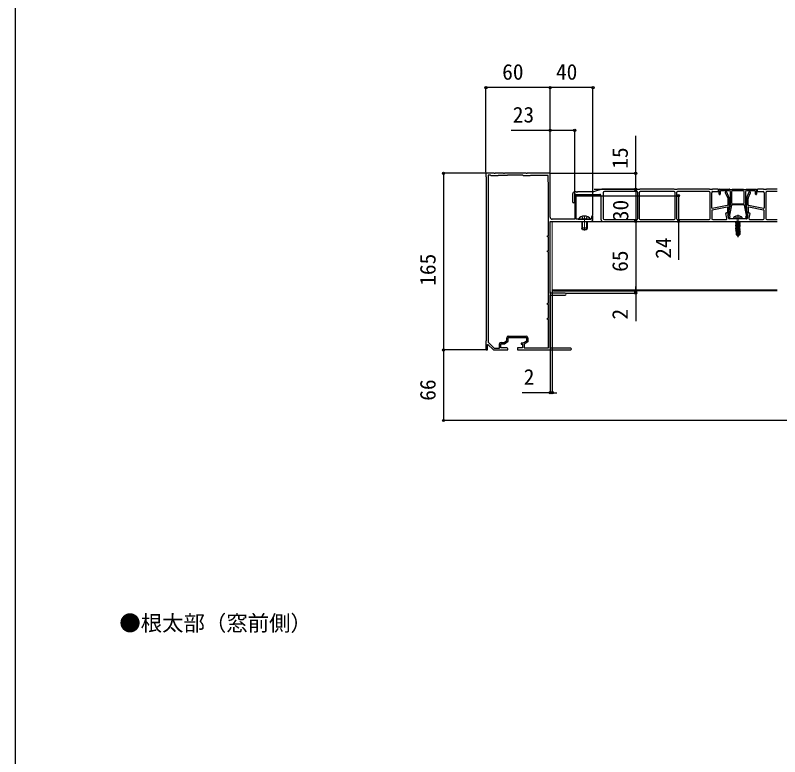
# Model space of a CAD drawing. Units: millimetres, scale not verified. Extents: x -875 to 875, y -1303 to 1295.
# Drawn here: x -875 to -160, y -610 to 83 of the extents above; entities that cross this region are included whole.
import ezdxf
from ezdxf.enums import TextEntityAlignment as Align

# ---------------------------------------------------------------- set-up
doc = ezdxf.new("R2010")
doc.units = ezdxf.units.MM
doc.header["$LTSCALE"] = 8
for name, color, linetype in [('0-1_USER1', 3, 'Continuous'), ('0-2_YKK_11', 7, 'Continuous'), ('0-4_YKK_13', 4, 'Continuous'), ('0-5_YKK_D', 6, 'Continuous'), ('0-6_YKK_ZWAK', 7, 'Continuous')]:
    doc.layers.add(name, color=color, linetype=linetype)
doc.layers.add('0-3_YKK_12', color=2, linetype='Continuous', lineweight=18)
doc.styles.add('ＭＳ ゴシック', font='')
doc.styles.get('ＭＳ ゴシック').set_extended_font_data('MS Gothic')

msp = doc.modelspace()

# ---------------------------------------------------------------- linework, layer by layer
at = {"layer": '0-2_YKK_11'}
for p, q in [((-334.995, -107.941), (-334.995, -105.541)), ((-414.095, -217.141), (-397.395, -217.141))]:
    msp.add_line(p, q, dxfattribs=at)
for points in [[(-374.995, -105.941), (-374.995, -64.941), (-396.537, -64.941), (-396.72, -65.061), (-397.27, -65.061), (-397.453, -64.941), (-417.537, -64.941), (-417.72, -65.061), (-418.27, -65.061), (-418.453, -64.941), (-426.537, -64.941), (-426.72, -65.061), (-427.27, -65.061), (-427.453, -64.941), (-434.995, -64.941), (-434.995, -67.941), (-434.695, -68.241)], [(-434.695, -68.241), (-434.695, -221.641), (-434.995, -221.941), (-434.995, -229.941), (-433.495, -229.941), (-433.495, -225.041), (-433.127, -224.887), (-427.995, -229.941), (-414.495, -229.941), (-414.495, -228.941)], [(-433.095, -66.741), (-433.095, -222.813), (-427.381, -228.441), (-422.395, -228.441), (-422.395, -224.441)], [(-395.895, -218.641), (-395.895, -222.495), (-399.395, -224.495), (-399.395, -227.941), (-376.495, -227.941), (-376.495, -201.441), (-377.495, -201.441), (-377.495, -200.441), (-376.495, -200.441), (-376.495, -187.441), (-377.495, -187.441), (-377.495, -186.441), (-376.495, -186.441), (-376.495, -138.441), (-377.495, -138.441), (-377.495, -137.441), (-376.495, -137.441), (-376.495, -124.441), (-377.495, -124.441), (-377.495, -123.441), (-376.495, -123.441), (-376.495, -73.441), (-376.995, -72.941), (-376.995, -66.941), (-393.495, -66.941), (-393.995, -67.441), (-399.995, -67.441), (-400.695, -66.741), (-414.795, -66.741), (-414.995, -66.941), (-423.495, -66.941), (-423.995, -67.441), (-429.995, -67.441), (-430.695, -66.741), (-433.095, -66.741)], [(-351.995, -86.641), (-351.995, -107.941), (-372.995, -107.941)], [(-336.195, -105.541), (-336.195, -107.941), (-342.537, -107.941), (-342.72, -108.061), (-343.27, -108.061), (-343.453, -107.941), (-350.595, -107.941), (-350.595, -86.641)], [(-360.995, -176.941), (-374.995, -176.941), (-374.995, -131.399), (-375.115, -131.216), (-375.115, -130.666), (-374.995, -130.483), (-374.995, -109.941), (-336.995, -109.941)], [(-355.795, -228.341), (-374.995, -228.341), (-374.995, -194.399), (-375.115, -194.216), (-375.115, -193.666), (-374.995, -193.483), (-374.995, -178.941), (-360.995, -178.941)], [(-415.495, -227.941), (-421.095, -227.941), (-421.095, -224.241), (-417.595, -224.241), (-414.295, -221.741), (-414.295, -218.441), (-397.195, -218.441), (-397.195, -221.741), (-400.52, -223.641), (-402.195, -223.641), (-402.195, -224.541), (-400.695, -224.541), (-400.695, -227.941), (-405.495, -227.941), (-405.495, -229.941), (-379.453, -229.941), (-379.27, -229.821), (-378.72, -229.821), (-378.537, -229.941), (-362.453, -229.941), (-362.27, -229.821), (-361.72, -229.821), (-361.537, -229.941), (-355.795, -229.941)], [(-420.895, -222.941), (-418.032, -222.941), (-415.595, -221.095), (-415.595, -218.641)]]:
    msp.add_lwpolyline(points, dxfattribs=at)
for centre, radius, start, end in [((-351.295, -86.641), 0.7, 90.00001, 179.99999), ((-351.295, -86.641), 0.7, 0.00001, 89.99999), ((-372.995, -105.941), 2, 180.00001, 269.99999), ((-335.595, -105.541), 0.6, 90.00001, 179.99999), ((-335.595, -105.541), 0.6, 0.00001, 89.99999), ((-336.995, -107.941), 2, 270.00001, 359.99999), ((-360.995, -177.941), 1, 0.00001, 89.99999), ((-360.995, -177.941), 1, 270.00001, 359.99999), ((-414.095, -218.641), 1.5, 90.00001, 179.99999), ((-397.395, -218.641), 1.5, 0.00001, 89.99999), ((-420.895, -224.441), 1.5, 90.00001, 179.99999), ((-415.495, -228.941), 1, 0.00001, 89.99999), ((-355.795, -229.141), 0.8, 0.00001, 89.99999), ((-355.795, -229.141), 0.8, 270.00001, 359.99999)]:
    msp.add_arc(centre, radius, start, end, dxfattribs=at)
at = {"layer": '0-3_YKK_12'}
for p, q in [((-342.995, -104.441), (-342.995, -118.441)), ((-372.995, -174.941), (-372.995, -109.941)), ((-162.895, -109.941), (-372.995, -109.941)), ((-162.895, -173.741), (-372.995, -173.741)), ((-162.895, -174.941), (-372.995, -174.941))]:
    msp.add_line(p, q, dxfattribs=at)
at = {"layer": '0-4_YKK_13'}
for p, q in [((-353.995, -84.441), (-353.995, -91.441)), ((-350.515, -82.441), (-351.995, -82.441)), ((-351.995, -91.441), (-351.995, -85.641)), ((-350.995, -84.641), (-328.495, -84.641)), ((-334.571, -82.441), (-349.476, -82.441)), ((-326.568, -79.964), (-334.422, -82.418)), ((-327.495, -85.641), (-327.495, -107.941)), ((-294.069, -79.941), (-326.419, -79.941)), ((-325.295, -83.141), (-325.295, -107.141)), ((-294.095, -82.141), (-324.295, -82.141)), ((-293.565, -80.07), (-293.925, -79.962)), ((-291.569, -80.091), (-293.422, -80.091)), ((-293.095, -107.141), (-293.095, -83.141)), ((-291.895, -83.141), (-291.895, -107.141)), ((-291.065, -79.962), (-291.425, -80.07)), ((-259.069, -79.941), (-290.922, -79.941)), ((-259.095, -82.141), (-290.895, -82.141)), ((-258.565, -80.07), (-258.925, -79.962)), ((-256.569, -80.091), (-258.422, -80.091)), ((-258.095, -107.141), (-258.095, -83.141)), ((-256.895, -83.141), (-256.895, -107.141)), ((-256.065, -79.962), (-256.425, -80.07)), ((-226.319, -79.941), (-255.922, -79.941)), ((-226.495, -82.141), (-255.895, -82.141)), ((-225.815, -80.07), (-226.175, -79.962)), ((-223.819, -80.091), (-225.672, -80.091)), ((-225.495, -107.141), (-225.495, -83.141)), ((-223.995, -97.331), (-223.995, -83.141)), ((-223.315, -79.962), (-223.675, -80.07)), ((-217.995, -79.941), (-223.172, -79.941)), ((-222.995, -82.141), (-217.995, -82.141)), ((-217.495, -81.641), (-217.495, -80.441)), ((-216.995, -84.441), (-216.995, -80.441)), ((-216.495, -79.941), (-207.569, -79.941)), ((-215.995, -81.741), (-215.995, -84.441)), ((-207.495, -81.441), (-215.695, -81.441)), ((-211.321, -83.148), (-209.04, -88.167)), ((-210.317, -82.441), (-210.866, -82.441)), ((-207.54, -87.842), (-209.862, -82.734)), ((-207.425, -79.962), (-207.065, -80.07)), ((-206.922, -80.091), (-205.069, -80.091)), ((-206.495, -94.411), (-206.495, -82.441)), ((-205.495, -82.441), (-205.495, -92.441)), ((-204.925, -80.07), (-204.565, -79.962)), ((-204.422, -79.941), (-194.569, -79.941)), ((-194.425, -79.962), (-194.065, -80.07)), ((-193.922, -80.091), (-192.069, -80.091)), ((-193.495, -92.441), (-193.495, -82.441)), ((-192.495, -82.441), (-192.495, -94.411)), ((-191.925, -80.07), (-191.565, -79.962)), ((-183.295, -81.441), (-191.495, -81.441)), ((-189.128, -82.734), (-191.45, -87.853)), ((-191.422, -79.941), (-182.495, -79.941)), ((-189.95, -88.178), (-187.669, -83.147)), ((-188.124, -82.441), (-188.673, -82.441)), ((-182.995, -84.441), (-182.995, -81.741)), ((-181.995, -80.441), (-181.995, -84.441)), ((-181.495, -80.441), (-181.495, -81.641)), ((-175.819, -79.941), (-180.995, -79.941)), ((-180.995, -82.141), (-175.995, -82.141)), ((-175.315, -80.07), (-175.675, -79.962)), ((-173.319, -80.091), (-175.172, -80.091)), ((-174.995, -83.141), (-174.995, -97.331)), ((-173.495, -83.141), (-173.495, -107.141)), ((-172.815, -79.962), (-173.175, -80.07)), ((-162.895, -79.941), (-172.672, -79.941)), ((-162.895, -82.141), (-172.495, -82.141)), ((-208.995, -88.374), (-208.995, -94.531)), ((-207.495, -103.141), (-207.495, -88.049)), ((-191.495, -88.06), (-191.495, -103.141)), ((-189.995, -94.531), (-189.995, -88.384)), ((-223.995, -99.881), (-223.995, -107.141)), ((-209.593, -96.59), (-223.593, -99.39)), ((-209.397, -95.021), (-223.397, -97.821)), ((-208.995, -101.441), (-208.995, -97.081)), ((-208.259, -103.258), (-206.501, -94.47)), ((-205.524, -94.682), (-207.416, -104.143)), ((-193.761, -94.441), (-205.229, -94.441)), ((-204.495, -93.441), (-194.495, -93.441)), ((-191.575, -104.143), (-193.467, -94.682)), ((-192.489, -94.47), (-190.732, -103.258)), ((-189.995, -97.081), (-189.995, -101.441)), ((-175.593, -97.821), (-189.593, -95.021)), ((-175.397, -99.39), (-189.397, -96.59)), ((-174.995, -107.141), (-174.995, -99.881)), ((-345.495, -105.358), (-344.207, -107.941)), ((-340.495, -105.358), (-341.783, -107.941)), ((-209.711, -106.909), (-210.748, -102.557)), ((-210.261, -101.941), (-209.495, -101.941)), ((-208.087, -107.257), (-208.907, -103.81)), ((-208.615, -103.441), (-207.795, -103.441)), ((-207.876, -106.279), (-208.581, -103.83)), ((-207.41, -104.285), (-206.915, -106.002)), ((-203.495, -107.141), (-203.354, -106.338)), ((-195.495, -107.141), (-203.495, -107.141)), ((-203.495, -107.141), (-203.407, -107.641)), ((-199.495, -103.741), (-199.495, -124.641)), ((-195.495, -107.141), (-195.637, -106.338)), ((-195.495, -107.141), (-195.583, -107.641)), ((-192.076, -106.002), (-191.58, -104.285)), ((-191.195, -103.441), (-190.375, -103.441)), ((-190.409, -103.83), (-191.115, -106.279)), ((-190.083, -103.81), (-190.904, -107.257)), ((-189.495, -101.941), (-188.729, -101.941)), ((-188.243, -102.557), (-189.279, -106.909)), ((-348.895, -107.693), (-348.895, -107.941)), ((-337.095, -107.693), (-348.895, -107.693)), ((-348.895, -107.941), (-337.095, -107.941)), ((-345.495, -109.941), (-345.495, -116.241)), ((-345.062, -109.941), (-345.062, -117.161)), ((-340.928, -109.941), (-340.928, -117.161)), ((-340.495, -109.941), (-340.495, -116.241)), ((-337.095, -107.693), (-337.095, -107.941)), ((-325.495, -109.941), (-162.895, -109.941)), ((-324.295, -108.141), (-294.095, -108.141)), ((-290.895, -108.141), (-259.095, -108.141)), ((-255.895, -108.141), (-226.495, -108.141)), ((-222.995, -108.141), (-210.684, -108.141)), ((-200.015, -107.641), (-207.6, -107.641)), ((-195.583, -107.641), (-203.407, -107.641)), ((-201.595, -111.091), (-197.395, -110.391)), ((-197.395, -110.491), (-201.595, -111.191)), ((-201.595, -111.091), (-201.045, -110.773)), ((-201.595, -111.091), (-201.595, -111.191)), ((-201.595, -111.191), (-201.045, -111.508)), ((-201.595, -112.491), (-197.395, -111.791)), ((-197.395, -111.891), (-201.595, -112.591)), ((-201.595, -112.491), (-201.045, -112.173)), ((-201.595, -112.491), (-201.595, -112.591)), ((-201.595, -112.591), (-201.045, -112.908)), ((-201.595, -113.891), (-197.395, -113.191)), ((-197.395, -113.291), (-201.595, -113.991)), ((-201.595, -113.891), (-201.045, -113.573)), ((-201.595, -113.891), (-201.595, -113.991)), ((-201.595, -113.991), (-201.045, -114.308)), ((-201.335, -109.941), (-201.045, -110.108)), ((-200.303, -109.941), (-201.045, -110.108)), ((-197.945, -110.073), (-201.045, -110.773)), ((-201.045, -110.108), (-201.045, -110.773)), ((-197.945, -111.473), (-201.045, -112.173)), ((-201.045, -111.508), (-201.045, -112.173)), ((-197.945, -112.873), (-201.045, -113.573)), ((-201.045, -112.908), (-201.045, -113.573)), ((-197.945, -114.273), (-201.045, -114.973)), ((-201.045, -114.308), (-201.045, -114.973)), ((-191.39, -107.641), (-198.976, -107.641)), ((-197.945, -109.941), (-197.945, -110.073)), ((-197.395, -110.391), (-197.945, -110.073)), ((-197.945, -110.808), (-197.945, -111.473)), ((-197.395, -111.791), (-197.945, -111.473)), ((-197.945, -112.208), (-197.945, -112.873)), ((-197.395, -113.191), (-197.945, -112.873)), ((-197.945, -113.608), (-197.945, -114.273)), ((-197.395, -114.591), (-197.945, -114.273)), ((-197.395, -110.391), (-197.395, -110.491)), ((-197.395, -111.791), (-197.395, -111.891)), ((-197.395, -113.191), (-197.395, -113.291)), ((-188.306, -108.141), (-175.995, -108.141)), ((-172.495, -108.141), (-162.895, -108.141)), ((-340.495, -116.241), (-345.495, -116.241)), ((-344.695, -117.941), (-345.495, -116.241)), ((-341.295, -117.941), (-344.695, -117.941)), ((-340.495, -116.241), (-341.295, -117.941)), ((-201.595, -115.291), (-197.395, -114.591)), ((-197.395, -114.691), (-201.595, -115.391)), ((-201.595, -115.291), (-201.045, -114.973)), ((-201.595, -115.291), (-201.595, -115.391)), ((-201.595, -115.391), (-201.045, -115.708)), ((-201.595, -116.691), (-197.395, -115.991)), ((-197.395, -116.091), (-201.595, -116.791)), ((-201.595, -116.691), (-201.045, -116.373)), ((-201.595, -116.691), (-201.595, -116.791)), ((-201.595, -116.791), (-201.045, -117.108)), ((-201.595, -118.091), (-198.57, -117.587)), ((-198.597, -117.691), (-201.595, -118.191)), ((-201.595, -118.091), (-201.045, -117.773)), ((-201.595, -118.091), (-201.595, -118.191)), ((-201.595, -118.191), (-201.045, -118.508)), ((-201.195, -119.241), (-201.045, -119.173)), ((-201.195, -119.241), (-201.195, -122.091)), ((-198.919, -119.241), (-201.195, -119.241)), ((-200.238, -121.288), (-201.195, -122.091)), ((-197.945, -115.673), (-201.045, -116.373)), ((-201.045, -115.708), (-201.045, -116.373)), ((-197.945, -117.073), (-201.045, -117.773)), ((-201.045, -117.108), (-201.045, -117.773)), ((-198.655, -117.969), (-201.045, -118.508)), ((-201.045, -118.508), (-201.045, -119.173)), ((-198.8, -118.666), (-201.045, -119.173)), ((-198.86, -118.958), (-200.578, -119.241)), ((-198.586, -117.634), (-199.495, -122.019)), ((-198.163, -117.518), (-199.345, -123.217)), ((-198.915, -119.225), (-198.999, -119.241)), ((-198.163, -117.519), (-197.395, -117.391)), ((-197.395, -117.491), (-198.108, -117.61)), ((-197.945, -118.473), (-198.098, -118.508)), ((-198.095, -117.689), (-198.095, -121.967)), ((-197.495, -118.733), (-198.095, -118.832)), ((-197.495, -118.949), (-198.095, -119.065)), ((-197.795, -119.241), (-198.095, -119.241)), ((-197.945, -115.008), (-197.945, -115.673)), ((-197.395, -115.991), (-197.945, -115.673)), ((-197.945, -116.408), (-197.945, -117.073)), ((-197.395, -117.391), (-197.945, -117.073)), ((-197.945, -117.808), (-197.945, -118.473)), ((-197.495, -118.733), (-197.945, -118.473)), ((-197.495, -118.949), (-197.795, -119.122)), ((-197.795, -119.122), (-197.795, -122.091)), ((-197.495, -118.733), (-197.495, -118.949)), ((-197.395, -114.591), (-197.395, -114.691)), ((-197.395, -115.991), (-197.395, -116.091)), ((-197.395, -117.391), (-197.395, -117.491)), ((-199.645, -123.641), (-201.195, -122.091)), ((-199.495, -122.019), (-199.645, -123.641)), ((-199.645, -123.641), (-199.345, -123.641)), ((-199.495, -122.019), (-199.495, -123.641)), ((-198.095, -121.967), (-199.345, -123.217)), ((-199.345, -123.641), (-197.795, -122.091)), ((-199.345, -123.217), (-199.345, -123.641)), ((-197.795, -122.091), (-198.095, -121.967))]:
    msp.add_line(p, q, dxfattribs=at)
for points in [[(-194.495, -81.441), (-199.495, -81.441), (-204.495, -81.441)], [(-201.795, -105.161), (-200.64, -107.478), (-200.334, -107.641)], [(-197.195, -105.161), (-198.35, -107.478), (-198.657, -107.641)], [(-197.395, -110.491), (-197.945, -110.808), (-201.045, -111.508)], [(-197.395, -111.891), (-197.945, -112.208), (-201.045, -112.908)], [(-197.395, -113.291), (-197.945, -113.608), (-201.045, -114.308)], [(-197.395, -114.691), (-197.945, -115.008), (-201.045, -115.708)], [(-197.395, -116.091), (-197.945, -116.408), (-201.045, -117.108)], [(-199.495, -122.019), (-200.238, -121.288), (-200.395, -119.241)], [(-197.395, -117.491), (-197.945, -117.808), (-198.095, -117.842)]]:
    msp.add_lwpolyline(points, dxfattribs=at)
for centre, radius, start, end in [((-351.995, -84.441), 2, 90, 180), ((-350.995, -85.641), 1, 90, 180), ((-350.515, -82.741), 0.3, 30, 90), ((-349.995, -82.441), 0.3, 210, 330), ((-349.476, -82.741), 0.3, 90, 150), ((-334.571, -81.941), 0.5, 270, 287.35402), ((-328.495, -85.641), 1, 0, 90), ((-326.419, -80.441), 0.5, 90, 107.35402), ((-324.295, -83.141), 1, 90, 180), ((-294.095, -83.141), 1, 0, 90), ((-294.069, -80.441), 0.5, 73.30076, 90), ((-293.422, -79.591), 0.5, 253.30076, 270), ((-290.895, -83.141), 1, 90, 180), ((-291.569, -79.591), 0.5, 270, 286.69924), ((-290.922, -80.441), 0.5, 90, 106.69924), ((-259.095, -83.141), 1, 0, 90), ((-259.069, -80.441), 0.5, 73.30076, 90), ((-258.422, -79.591), 0.5, 253.30076, 270), ((-255.895, -83.141), 1, 90, 180), ((-256.569, -79.591), 0.5, 270, 286.69924), ((-255.922, -80.441), 0.5, 90, 106.69924), ((-226.495, -83.141), 1, 360, 90), ((-226.319, -80.441), 0.5, 73.30076, 90), ((-225.672, -79.591), 0.5, 253.30076, 270), ((-222.995, -83.141), 1, 90, 180), ((-223.819, -79.591), 0.5, 270, 286.69924), ((-223.172, -80.441), 0.5, 90, 106.69924), ((-217.995, -80.441), 0.5, 0, 90), ((-217.995, -81.641), 0.5, 270, 0), ((-216.495, -80.441), 0.5, 90, 180), ((-216.495, -84.441), 0.5, 180, 270), ((-216.495, -84.441), 0.5, 270, 0), ((-215.695, -81.741), 0.3, 90, 180), ((-210.866, -82.941), 0.5, 90, 204.44395), ((-210.317, -82.941), 0.5, 24.44395, 90), ((-207.569, -80.441), 0.5, 73.30076, 90), ((-207.495, -82.441), 1, 0, 90), ((-206.922, -79.591), 0.5, 253.30076, 270), ((-204.495, -82.441), 1, 90, 180), ((-205.069, -79.591), 0.5, 270, 286.69924), ((-204.422, -80.441), 0.5, 90, 106.69924), ((-194.569, -80.441), 0.5, 73.30076, 90), ((-194.495, -82.441), 1, 0, 90), ((-193.922, -79.591), 0.5, 253.30076, 270), ((-191.495, -82.441), 1, 90, 180), ((-192.069, -79.591), 0.5, 270, 286.69924), ((-191.422, -80.441), 0.5, 90, 106.69924), ((-188.673, -82.941), 0.5, 90, 155.5983), ((-188.124, -82.941), 0.5, 335.5983, 90), ((-183.295, -81.741), 0.3, 0, 90), ((-182.495, -84.441), 0.5, 180, 270), ((-182.495, -80.441), 0.5, 0, 90), ((-182.495, -84.441), 0.5, 270, 0), ((-180.995, -80.441), 0.5, 90, 180), ((-180.995, -81.641), 0.5, 180, 270), ((-175.995, -83.141), 1, 0, 90), ((-175.819, -80.441), 0.5, 73.30076, 90), ((-175.172, -79.591), 0.5, 253.30076, 270), ((-172.495, -83.141), 1, 90, 180), ((-173.319, -79.591), 0.5, 270, 286.69924), ((-172.672, -80.441), 0.5, 90, 106.69924), ((-352.995, -91.441), 1, 180, 0), ((-209.495, -88.374), 0.5, 0, 24.44395), ((-207.995, -88.049), 0.5, 0, 24.44395), ((-204.495, -92.441), 1, 180, 270), ((-194.495, -92.441), 1, 270, 0), ((-190.995, -88.06), 0.5, 155.5983, 180), ((-189.495, -88.384), 0.5, 155.5983, 180), ((-223.495, -97.331), 0.5, 180, 281.30993), ((-223.495, -99.881), 0.5, 101.30993, 180), ((-209.495, -97.081), 0.5, 0, 101.30993), ((-209.495, -94.531), 0.5, 281.30993, 0), ((-206.795, -94.411), 0.3, 348.69007, 0), ((-205.229, -94.741), 0.3, 90, 168.69007), ((-193.761, -94.741), 0.3, 11.30993, 90), ((-192.195, -94.411), 0.3, 180, 191.30993), ((-189.495, -94.531), 0.5, 180, 258.69007), ((-189.495, -97.081), 0.5, 78.69007, 180), ((-175.495, -97.331), 0.5, 258.69007, 0), ((-175.495, -99.881), 0.5, 0, 78.69007), ((-342.995, -112.641), 7.7, 39.98312, 140.01688), ((-324.295, -107.141), 1, 180, 270), ((-294.095, -107.141), 1, 270, 0), ((-290.895, -107.141), 1, 180, 270), ((-259.095, -107.141), 1, 270, 0), ((-255.895, -107.141), 1, 180, 270), ((-226.495, -107.141), 1, 270, 360), ((-222.995, -107.141), 1, 180, 270), ((-210.261, -102.441), 0.5, 90, 193.3925), ((-210.684, -107.141), 1, 270, 13.3925), ((-209.495, -101.441), 0.5, 270, 0), ((-208.615, -103.741), 0.3, 90, 193.3925), ((-208.295, -103.741), 0.3, 114.827, 197.33887), ((-208.553, -103.199), 0.3, 296.01796, 348.69007), ((-207.395, -106.141), 0.5, 196.079, 16.079), ((-207.795, -103.141), 0.3, 270, 0), ((-207.122, -104.202), 0.3, 168.69007, 196.079), ((-202.467, -106.495), 0.9, 122.05588, 170), ((-199.495, -111.241), 6.5, 57.94412, 122.05588), ((-196.523, -106.495), 0.9, 10, 57.94412), ((-191.595, -106.141), 0.5, 163.921, 343.921), ((-191.869, -104.202), 0.3, 343.921, 11.30993), ((-191.195, -103.141), 0.3, 180, 270), ((-190.438, -103.199), 0.3, 191.30993, 243.98204), ((-190.695, -103.741), 0.3, 342.66113, 65.173), ((-190.375, -103.741), 0.3, 346.6075, 90), ((-189.495, -101.441), 0.5, 180, 270), ((-188.306, -107.141), 1, 166.6075, 270), ((-188.729, -102.441), 0.5, 346.6075, 90), ((-175.995, -107.141), 1, 270, 0), ((-172.495, -107.141), 1, 180, 270), ((-325.495, -107.941), 2, 180, 270), ((-207.6, -107.141), 0.5, 193.3925, 270), ((-200.015, -107.941), 0.3, 30, 90), ((-199.495, -107.641), 0.3, 210, 330), ((-198.976, -107.941), 0.3, 90, 150), ((-191.39, -107.141), 0.5, 270, 346.6075), ((-198.343, -117.689), 0.248, 0, 167.19096)]:
    msp.add_arc(centre, radius, start, end, dxfattribs=at)
at = {"layer": '0-5_YKK_D'}
for p, q in [((-434.995, -64.241), (-434.995, 16.059)), ((-374.995, 15.059), (-434.995, 15.059)), ((-374.995, -64.241), (-374.995, 16.059)), ((-374.995, -64.241), (-374.995, 16.059)), ((-334.995, 15.059), (-374.995, 15.059)), ((-334.995, -104.541), (-334.995, 16.059)), ((-374.995, -64.241), (-374.995, -23.941)), ((-351.995, -85.641), (-351.995, -23.941)), ((-435.695, -64.941), (-475.695, -64.941)), ((-474.695, -64.941), (-474.695, -229.941)), ((-374.295, -64.941), (-293.995, -64.941)), ((-333.995, -79.941), (-293.995, -79.941)), ((-331.995, -79.941), (-293.995, -79.941)), ((-294.995, -79.941), (-294.995, -109.941)), ((-350.295, -85.941), (-253.995, -85.941)), ((-371.995, -109.941), (-293.995, -109.941)), ((-335.995, -109.941), (-253.995, -109.941)), ((-331.995, -109.941), (-293.995, -109.941)), ((-294.995, -109.941), (-294.995, -174.941)), ((-294.995, -174.941), (-294.995, -170.641)), ((-374.995, -175.641), (-374.995, -270.941)), ((-372.995, -174.741), (-372.995, -270.941)), ((-371.995, -174.941), (-293.995, -174.941)), ((-371.995, -174.941), (-293.995, -174.941)), ((-359.995, -176.941), (-293.995, -176.941)), ((-294.995, -174.941), (-294.995, -176.941)), ((-294.995, -176.941), (-294.995, -203.132)), ((-435.695, -229.941), (-475.695, -229.941)), ((-435.695, -229.941), (-475.695, -229.941)), ((-474.695, -229.941), (-474.695, -295.941)), ((-374.995, -269.941), (-401.186, -269.941)), ((-372.995, -269.941), (-374.995, -269.941)), ((-372.995, -269.941), (-368.695, -269.941)), ((309.805, -295.941), (-475.695, -295.941))]:
    msp.add_line(p, q, dxfattribs=at)
for points in [[(-351.995, -24.941), (-374.995, -24.941), (-411.431, -24.941)], [(-294.995, -79.941), (-294.995, -64.941), (-294.995, -30.095)], [(-254.995, -85.941), (-254.995, -109.941), (-254.995, -145.895)]]:
    msp.add_lwpolyline(points, dxfattribs=at)
for centre, radius in [((-434.995, 15.059), 1.075), ((-374.995, 15.059), 1.075), ((-374.995, 15.059), 1.075), ((-334.995, 15.059), 1.075), ((-374.995, -24.941), 1.075), ((-351.995, -24.941), 1.075), ((-474.695, -64.941), 1.075), ((-294.995, -64.941), 1.075), ((-294.995, -79.941), 1.075), ((-294.995, -79.941), 1.075), ((-254.995, -85.941), 1.062), ((-294.995, -109.941), 1.075), ((-294.995, -109.941), 1.075), ((-254.995, -109.941), 1.062), ((-294.995, -174.941), 1.075), ((-294.995, -174.941), 1.075), ((-294.995, -176.941), 1.075), ((-474.695, -229.941), 1.075), ((-474.695, -229.941), 1.075), ((-374.995, -269.941), 1.075), ((-372.995, -269.941), 1.075), ((-474.695, -295.941), 1.075)]:
    msp.add_circle(centre, radius, dxfattribs=at)
at = {"layer": '0-6_YKK_ZWAK'}
msp.add_line((-875, 1247.3), (-875, -1302.7), dxfattribs=at)

# ---------------------------------------------------------------- texts
at = {"layer": '0-1_USER1', "style": 'ＭＳ ゴシック'}
msp.add_text('●根太部（窓前側）', height=14.66, dxfattribs=at).set_placement((-777.727, -496.971), align=Align.BOTTOM_LEFT)
at = {"layer": '0-5_YKK_D', "style": 'ＭＳ ゴシック'}
for s, p in [('60', (-419.825, 18.059)), ('40', (-369.541, 18.059)), ('23', (-409.909, -21.941)), ('2', (-399.663, -266.941))]:
    msp.add_text(s, height=14.66, dxfattribs=at).set_placement(p, align=Align.BOTTOM_LEFT)
for s, p in [('15', (-297.995, -60.709)), ('30', (-297.495, -109.714)), ('24', (-257.495, -144.873)), ('165', (-477.695, -170.055)), ('65', (-297.995, -157.043)), ('2', (-297.995, -201.609)), ('66', (-477.695, -277.486))]:
    msp.add_text(s, height=14.66, rotation=90, dxfattribs=at).set_placement(p, align=Align.BOTTOM_LEFT)

doc.saveas('drawing.dxf')
